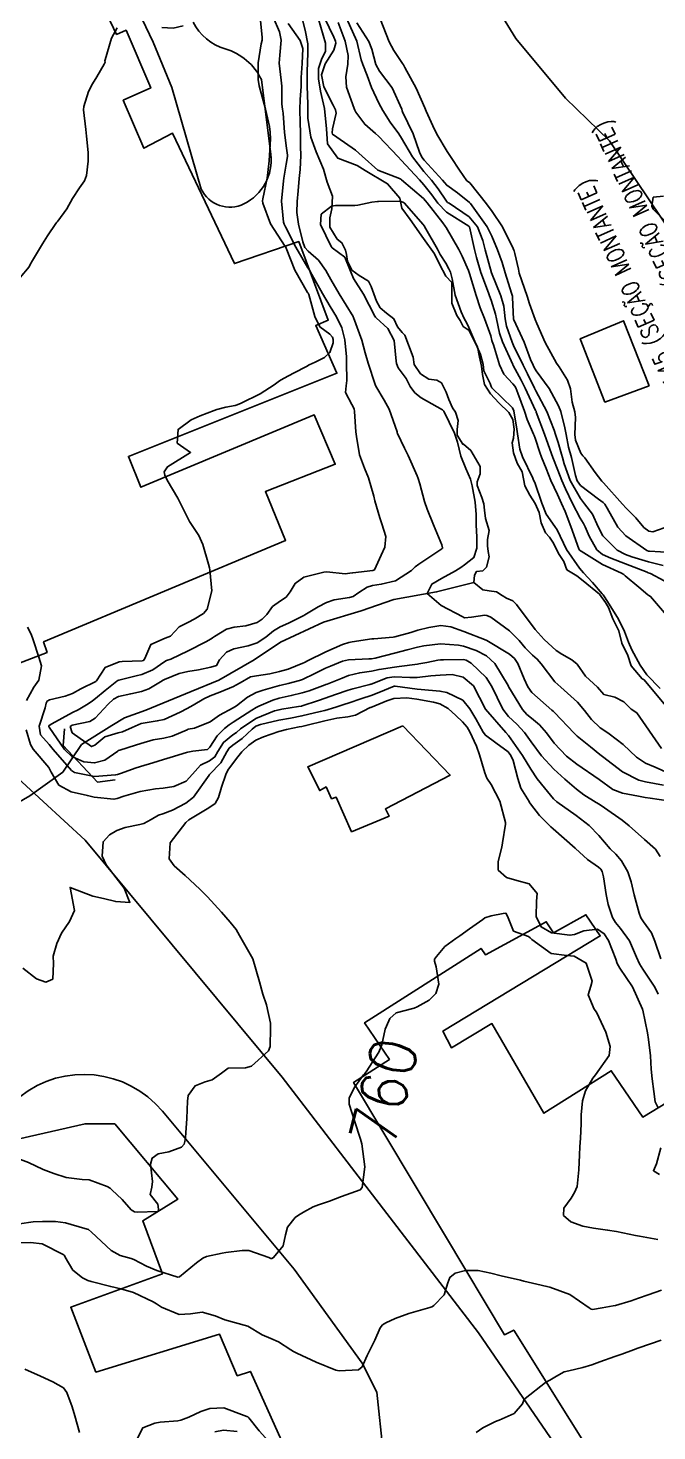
# Model space of a CAD drawing. Header units: metres. Extents: x 318500 to 325275, y 7408834 to 7428799.
# Drawn here: x 321878.3 to 321933, y 7422754.9 to 7422877.1 of the extents above; entities that cross this region are included whole.
import ezdxf
from ezdxf.enums import TextEntityAlignment as Align

# ---------------------------------------------------------------- set-up
doc = ezdxf.new("R2010")
doc.units = ezdxf.units.M
doc.header["$MEASUREMENT"] = 0
for name, color, linetype in [('Cotas', 45, 'Continuous'), ('Curvas de Nivel 1m', 11, 'Continuous'), ('Curvas de Nivel 5m', 15, 'Continuous'), ('Divisas', 45, 'Continuous'), ('Edificações', 30, 'Continuous'), ('Hidrografia', 140, 'Continuous'), ('Pontes_Viadutos_Tubos', 190, 'Continuous'), ('TEXTO', 45, 'Continuous'), ('Vias Primárias', 230, 'Continuous')]:
    doc.layers.add(name, color=color, linetype=linetype)
doc.styles.add('ROMANS', font='romans', dxfattribs={"height": 0.2})
doc.styles.add('Style-STANDARD', font='STANDARD.shx')

msp = doc.modelspace()

# ---------------------------------------------------------------- linework, layer by layer
at = {"layer": 'Curvas de Nivel 1m', "flags": 128}
for points, elevation in [([(321886.01, 7422877.12), (321885.51, 7422876.23), (321884.96, 7422874.33), (321884.95, 7422874.24), (321884.96, 7422874.14), (321884.87, 7422873.96), (321884.23, 7422872.86), (321883.86, 7422872.25), (321883.52, 7422871.57), (321883.1, 7422870.26), (321883.08, 7422869.98), (321883.28, 7422868.26), (321883.34, 7422867.69), (321883.5, 7422866.25), (321883.5, 7422865.5), (321883.33, 7422864.25), (321883.18, 7422863.8), (321882.72, 7422863.19), (321882.13, 7422862.27), (321881.62, 7422861.35), (321880.84, 7422860.29), (321880.76, 7422860.2), (321880.68, 7422860.09), (321879.95, 7422859.01), (321879.51, 7422858.31), (321878.64, 7422856.86), (321878.45, 7422856.5), (321878.36, 7422856.32), (321877.56, 7422855.38)], 757), ([(321898.47, 7422878.06), (321898.66, 7422876.29), (321898.64, 7422876.05), (321898.57, 7422875.74), (321898.29, 7422874.06), (321898.3, 7422872.61), (321898.39, 7422872.06), (321898.82, 7422870.46), (321898.93, 7422870.05), (321899.28, 7422868.52), (321899.34, 7422868.04), (321899.38, 7422867.44), (321899.3, 7422866.04), (321899.25, 7422865.54), (321899.08, 7422864.04), (321898.71, 7422862.24), (321898.67, 7422862.05), (321898.71, 7422861.84), (321899.38, 7422860.04), (321900.65, 7422858.09), (321900.7, 7422858.02), (321900.73, 7422857.94), (321901.5, 7422856.01), (321902.6, 7422854.08), (321902.65, 7422854), (321902.7, 7422853.9), (321903.25, 7422851.99), (321903.67, 7422851.09), (321904.55, 7422850.45), (321904.77, 7422850.18), (321904.83, 7422849.97), (321904.82, 7422849.69), (321904.53, 7422848.86), (321904.09, 7422848.41), (321903.26, 7422847.99), (321902.75, 7422847.76), (321902.51, 7422847.64), (321901.43, 7422847.08), (321900.5, 7422846.58), (321900.15, 7422846.37), (321899.69, 7422846.03), (321898.48, 7422845.24), (321896.82, 7422844.42), (321896.47, 7422844.28), (321896.31, 7422844.24), (321895.48, 7422844.09), (321894.7, 7422843.87), (321894.47, 7422843.79), (321893.25, 7422843.33), (321892.45, 7422842.98), (321891.32, 7422842.15), (321891.23, 7422840.96), (321892.41, 7422840.13), (321890.4, 7422838.89), (321890.12, 7422838.44), (321890.16, 7422838.16), (321890.38, 7422837.73), (321891.29, 7422836.15), (321892.33, 7422834.13), (321893.12, 7422832.92), (321893.47, 7422832.11), (321893.97, 7422830.42), (321894.07, 7422830.1), (321894.1, 7422829.93), (321894.26, 7422828.1), (321893.86, 7422826.48), (321893.53, 7422826.11), (321892.73, 7422825.62), (321892.22, 7422825.36), (321891.42, 7422824.94), (321890.65, 7422824.15), (321890.2, 7422823.97), (321888.95, 7422823.42), (321888.44, 7422822.18), (321888.32, 7422822.03), (321888.18, 7422821.99), (321886.46, 7422821.92), (321886.18, 7422821.9), (321884.97, 7422821.42), (321884.21, 7422820.24), (321884.18, 7422820.21), (321884.15, 7422820.19), (321882.85, 7422819.54), (321882.13, 7422819.15), (321881.49, 7422818.91), (321880.12, 7422818.59), (321879.93, 7422818.49), (321879.84, 7422818.29), (321879.73, 7422817.91), (321879.23, 7422816.3), (321879.34, 7422815.55), (321880.08, 7422814.7), (321880.45, 7422814.28), (321882.04, 7422812.45), (321882.31, 7422812.26), (321884.04, 7422811.92), (321885.88, 7422812.05), (321886.04, 7422812.09), (321886.4, 7422812.2), (321887.58, 7422812.65), (321888.05, 7422812.8), (321889.13, 7422813.1), (321890.06, 7422813.4), (321890.64, 7422813.57), (321892.07, 7422814.01), (321892.16, 7422814.04), (321892.62, 7422814.12), (321893.9, 7422814.28), (321894.08, 7422814.46), (321894.73, 7422815.45), (321895.36, 7422816.09), (321895.77, 7422816.42), (321896.11, 7422816.64), (321897.75, 7422817.69), (321898.12, 7422817.92), (321898.35, 7422818.05), (321899.58, 7422818.58), (321900.13, 7422818.75), (321901.18, 7422818.96), (321902.14, 7422819.19), (321902.75, 7422819.39), (321904.15, 7422819.91), (321904.19, 7422819.93), (321904.3, 7422819.97), (321905.62, 7422820.49), (321906.16, 7422820.7), (321907.15, 7422820.95), (321908.17, 7422821.1), (321908.84, 7422821.24), (321910.17, 7422821.45), (321910.57, 7422821.49), (321912.18, 7422821.7), (321912.31, 7422821.73), (321912.99, 7422821.85), (321913.96, 7422822.06), (321914.18, 7422822.09), (321914.44, 7422822.09), (321916.18, 7422822.11), (321916.43, 7422822.05), (321916.85, 7422821.8), (321918.16, 7422820.55), (321918.67, 7422819.77), (321919.11, 7422818.8), (321919.62, 7422817.77), (321920.11, 7422817.15), (321920.83, 7422816.47), (321921.51, 7422815.74), (321922.09, 7422814.94), (321922.98, 7422813.72), (321924.05, 7422812.55), (321925.01, 7422811.69), (321926.03, 7422810.8), (321926.66, 7422810.31), (321927.76, 7422809.65), (321928.02, 7422809.5), (321928.47, 7422809.19), (321930, 7422808.11), (321930.61, 7422807.61), (321931.97, 7422806.42), (321932.91, 7422805.59), (321933.33, 7422804.95)], 756), ([(321900.91, 7422877.5), (321901.97, 7422876.01), (321902.18, 7422875.31), (321902.12, 7422874.01), (321902.06, 7422872.8), (321902.04, 7422872.01), (321901.96, 7422870.88), (321901.92, 7422870.01), (321901.96, 7422868.84), (321901.98, 7422868.01), (321901.99, 7422866.79), (321902.01, 7422866.01), (321901.96, 7422864.79), (321901.88, 7422864.01), (321901.79, 7422862.94), (321901.69, 7422862.01), (321901.68, 7422861.03), (321901.82, 7422860.01), (321902.18, 7422858.48), (321902.38, 7422858), (321902.65, 7422857.67), (321903.55, 7422856.9), (321904.2, 7422855.98), (321904.62, 7422855.19), (321905.36, 7422853.96), (321906.57, 7422851.97), (321906.59, 7422851.94), (321906.61, 7422851.9), (321907.32, 7422849.93), (321907.63, 7422848.83), (321907.89, 7422847.93), (321908.49, 7422846.06), (321908.55, 7422845.92), (321909.27, 7422844.7), (321909.71, 7422843.9), (321910.4, 7422841.93), (321910.41, 7422841.89), (321910.41, 7422841.86), (321910.44, 7422841.79), (321911.06, 7422840.52), (321911.38, 7422839.88), (321912.15, 7422838.1), (321912.25, 7422837.86), (321912.38, 7422837.4), (321912.78, 7422835.86), (321913.02, 7422835.19), (321913.58, 7422833.85), (321914.31, 7422832.08), (321914.37, 7422831.84), (321914.36, 7422831.79), (321914.31, 7422831.76), (321913.17, 7422830.98), (321912.29, 7422830.42), (321911.97, 7422830.17), (321911.66, 7422829.87), (321910.27, 7422828.96), (321909.02, 7422828.66), (321908.27, 7422828.55), (321907.79, 7422828.4), (321907.08, 7422827.93), (321906.59, 7422827.6), (321906.25, 7422827.51), (321904.92, 7422827.29), (321904.25, 7422827.06), (321903.52, 7422826.7), (321902.38, 7422826), (321902.29, 7422825.94), (321902.23, 7422825.91), (321900.95, 7422825.28), (321900.21, 7422824.95), (321899.64, 7422824.59), (321898.96, 7422824.04), (321898.2, 7422823.56), (321897.42, 7422823.29), (321896.19, 7422823.04), (321895.53, 7422822.74), (321894.93, 7422822.09), (321894.68, 7422821.59), (321894.17, 7422821.43), (321893.09, 7422821.2), (321892.16, 7422821.05), (321891.42, 7422820.88), (321890.15, 7422820.37), (321890.01, 7422820.3), (321889.78, 7422820.16), (321888.77, 7422819.54), (321888.14, 7422819.31), (321887.2, 7422819.12), (321886.13, 7422818.89), (321885.69, 7422818.65), (321885.24, 7422818.22), (321884.11, 7422817), (321883.63, 7422816.72), (321882.1, 7422816.4), (321881.93, 7422816.26), (321882.09, 7422815.73), (321883.79, 7422814.53), (321884.08, 7422814.64), (321884.93, 7422815.38), (321886.09, 7422815.72), (321886.48, 7422815.81), (321887.31, 7422816.19), (321888.1, 7422816.52), (321889.51, 7422816.76), (321890.11, 7422816.89), (321891.49, 7422817.52), (321892.12, 7422817.84), (321892.64, 7422818.12), (321893.56, 7422818.67), (321894.13, 7422818.93), (321894.97, 7422819.26), (321896.15, 7422819.76), (321896.36, 7422819.86), (321896.72, 7422820.07), (321897.62, 7422820.6), (321898.16, 7422820.68), (321899.33, 7422820.87), (321900.17, 7422821.05), (321900.92, 7422821.26), (321902.18, 7422821.78), (321902.33, 7422821.85), (321902.6, 7422821.99), (321904.19, 7422822.78), (321905.65, 7422823.4), (321906.2, 7422823.58), (321906.5, 7422823.64), (321908.2, 7422823.9), (321908.38, 7422823.92), (321910.05, 7422824.05), (321910.2, 7422824.08), (321911.61, 7422824.47), (321912.21, 7422824.65), (321913.17, 7422824.9), (321914.22, 7422825.06), (321915.1, 7422824.94), (321916.21, 7422824.55), (321918.17, 7422823.78), (321918.19, 7422823.77), (321918.23, 7422823.75), (321920.19, 7422822.58), (321920.62, 7422822.19), (321920.91, 7422821.75), (321921.48, 7422820.42), (321921.78, 7422819.74), (321922.14, 7422819.22), (321923.89, 7422817.7), (321924.01, 7422817.6), (321924.12, 7422817.5), (321925.84, 7422815.68), (321926.1, 7422815.43), (321927.24, 7422814.51), (321928.07, 7422813.84), (321928.3, 7422813.65), (321930.05, 7422812.31), (321931.47, 7422811.61), (321932.04, 7422811.46), (321933.62, 7422811.16)], 754), ([(321891.76, 7422877.29), (321890.9, 7422877.1), (321889.91, 7422877.16)], 757), ([(321934.23, 7422825.57), (321932.49, 7422827.6), (321932.34, 7422827.68), (321932.26, 7422827.73), (321931.46, 7422828.42), (321930.28, 7422829.39), (321930.17, 7422829.51), (321929.96, 7422829.62), (321928.29, 7422830.38), (321926.45, 7422831.54), (321926.31, 7422831.64), (321926.28, 7422831.68), (321926.25, 7422831.74), (321925.55, 7422833.69), (321925.04, 7422835.01), (321924.74, 7422835.7), (321924.37, 7422836.47), (321923.79, 7422837.71), (321923.38, 7422838.74), (321922.99, 7422839.72), (321922.84, 7422840.14), (321922.44, 7422841.37), (321922.34, 7422841.63), (321922.29, 7422841.73), (321921.73, 7422843.01), (321921.49, 7422843.74), (321920.93, 7422845.31), (321920.74, 7422845.76), (321920.66, 7422845.92), (321920.5, 7422846.12), (321919.7, 7422846.96), (321919.34, 7422847.78), (321918.81, 7422849.52), (321918.7, 7422849.79), (321918.67, 7422849.9), (321918.56, 7422850.29), (321918.01, 7422851.8), (321917.65, 7422852.73), (321917.28, 7422853.8), (321916.72, 7422855.72), (321916.69, 7422855.81), (321916.63, 7422855.99), (321916.08, 7422857.25), (321915.78, 7422857.82), (321914.68, 7422859.72), (321914.6, 7422859.84), (321914.39, 7422860.14), (321913.02, 7422861.87), (321912.89, 7422862.05), (321912.71, 7422862.25), (321910.78, 7422863.89), (321910.73, 7422863.94), (321910.62, 7422864), (321908.74, 7422864.72), (321907.36, 7422865.94), (321906.77, 7422866.46), (321905.15, 7422867.61), (321904.79, 7422867.86), (321904.74, 7422867.97), (321904.79, 7422868.34), (321905.09, 7422869.68), (321905.03, 7422869.97), (321904.82, 7422870.39), (321904.02, 7422871.98), (321903.81, 7422873.03), (321904.13, 7422873.98), (321904.88, 7422875.19), (321905.07, 7422875.79), (321905.05, 7422875.97), (321904.9, 7422876.32), (321904.09, 7422877.98)], 754), ([(321933.59, 7422830.28), (321932.3, 7422830.61), (321930.86, 7422831.05), (321930.3, 7422831.26), (321929.59, 7422831.63), (321928.33, 7422832.87), (321927.92, 7422833.66), (321927.44, 7422834.76), (321926.73, 7422835.67), (321926.37, 7422836.12), (321925.49, 7422837.69), (321924.96, 7422839.15), (321924.81, 7422839.7), (321924.73, 7422840), (321924.43, 7422841.01), (321924.27, 7422841.54), (321924.21, 7422841.71), (321924.09, 7422842.07), (321923.44, 7422843.72), (321922.5, 7422845.51), (321922.38, 7422845.73), (321921.77, 7422847), (321921.39, 7422847.75), (321920.55, 7422849.46), (321920.42, 7422849.76), (321919.95, 7422851.15), (321919.83, 7422851.77), (321919.69, 7422852.87), (321919.44, 7422853.78), (321918.63, 7422855.77), (321918.62, 7422855.79), (321918.07, 7422857.8), (321917.87, 7422858.59), (321917.4, 7422859.8), (321916.69, 7422860.66), (321914.93, 7422861.84), (321914.8, 7422861.92), (321914.71, 7422862.02), (321913.97, 7422863.1), (321913.39, 7422863.86), (321912.74, 7422864.6), (321911.74, 7422865.88), (321910.78, 7422867.51), (321910.55, 7422867.89), (321909.79, 7422868.9), (321909.17, 7422869.91), (321908.82, 7422870.57), (321908.17, 7422871.93), (321907.81, 7422872.98), (321907.41, 7422873.94), (321907.27, 7422874.34), (321906.89, 7422875.95), (321906, 7422877.96)], 756), ([(321934.31, 7422831.42), (321932.38, 7422831.53), (321932.31, 7422831.54), (321932.16, 7422831.6), (321930.33, 7422832.88), (321929.63, 7422833.64), (321928.71, 7422835.29), (321928.5, 7422835.65), (321928.36, 7422835.79), (321927.96, 7422836.07), (321926.38, 7422837.27), (321926.1, 7422837.68), (321925.95, 7422838.13), (321925.61, 7422839.69), (321925.35, 7422840.61), (321925.12, 7422841.7), (321925.03, 7422842.28), (321924.66, 7422843.71), (321924.48, 7422844.19), (321923.66, 7422845.72), (321922.52, 7422847.26), (321922.34, 7422847.55), (321922.25, 7422847.73), (321922.04, 7422848.23), (321921.48, 7422849.75), (321920.58, 7422851.68), (321920.56, 7422851.74), (321920.55, 7422851.76), (321920.47, 7422853.64), (321920.45, 7422853.76), (321920.36, 7422854.01), (321919.82, 7422855.77), (321919.56, 7422856.69), (321919.15, 7422857.78), (321918.67, 7422858.97), (321918.25, 7422859.79), (321917.09, 7422861.42), (321916.79, 7422861.81), (321916.71, 7422861.9), (321915.66, 7422862.76), (321914.73, 7422863.41), (321914.52, 7422863.64), (321914.35, 7422863.85), (321912.76, 7422865.61), (321912.56, 7422865.87), (321912.36, 7422866.28), (321911.8, 7422867.88), (321910.88, 7422869.81), (321910.85, 7422869.89), (321910.81, 7422870.03), (321909.98, 7422871.9), (321908.86, 7422873.34), (321908.54, 7422873.92), (321908.2, 7422875.25), (321907.94, 7422875.93), (321906.91, 7422877.57)], 757), ([(321933.68, 7422833.58), (321932.69, 7422833.24), (321932.34, 7422833.29), (321931.9, 7422833.61), (321931.19, 7422834.46), (321930.36, 7422835.28), (321930.04, 7422835.63), (321928.39, 7422837.49), (321928.25, 7422837.65), (321927.67, 7422838.39), (321926.75, 7422839.68), (321926.59, 7422839.84), (321926.42, 7422840.08), (321925.96, 7422841.21), (321925.89, 7422841.69), (321925.94, 7422843.17), (321925.88, 7422843.69), (321925.67, 7422844.51), (321925.51, 7422845.69), (321925.26, 7422846.45), (321924.52, 7422847.61), (321924.44, 7422847.71), (321924.3, 7422847.93), (321923.29, 7422849.72), (321922.57, 7422851.37), (321922.43, 7422851.73), (321921.95, 7422853.09), (321921.75, 7422853.74), (321921.28, 7422855.09), (321921.05, 7422855.75), (321920.97, 7422856.09), (321920.65, 7422857.47), (321920.6, 7422857.71), (321920.58, 7422857.76), (321920.52, 7422857.89), (321919.6, 7422859.78), (321918.7, 7422861.12), (321918.18, 7422861.8), (321916.73, 7422863.61), (321916.62, 7422863.7), (321916.49, 7422863.81), (321915.84, 7422864.72), (321915.11, 7422865.83), (321914.77, 7422866.34), (321913.86, 7422867.85), (321913.53, 7422868.59), (321912.94, 7422869.87), (321912.81, 7422870.15), (321912.07, 7422871.88), (321911.07, 7422873.68), (321910.95, 7422873.89), (321910.87, 7422874.02), (321910.12, 7422875.14), (321909.72, 7422875.91), (321908.92, 7422877.92)], 758), ([(321933.6, 7422862.46), (321932.72, 7422862.36), (321932.6, 7422861.6), (321932.71, 7422861.33), (321934.52, 7422859.57)], 758), ([(321933.33, 7422819.58), (321932.17, 7422820.78), (321931.57, 7422821.61), (321930.85, 7422822.96), (321930.57, 7422823.62), (321930.21, 7422824.54), (321929.68, 7422825.63), (321928.73, 7422827.16), (321928.41, 7422827.65), (321928.35, 7422827.74), (321928.26, 7422827.84), (321927.42, 7422828.81), (321926.64, 7422829.67), (321926.29, 7422830.06), (321925.16, 7422831.69), (321924.34, 7422833.4), (321924.16, 7422833.7), (321923.39, 7422834.76), (321923.02, 7422835.72), (321922.39, 7422837.53), (321922.3, 7422837.73), (321922.23, 7422837.9), (321921.32, 7422839.75), (321921.09, 7422840.42), (321920.9, 7422841.75), (321920.85, 7422842.16), (321920.58, 7422843.76), (321920.47, 7422844.02), (321918.66, 7422845.78), (321918.6, 7422845.88), (321918.5, 7422846.15), (321917.97, 7422847.25), (321917.89, 7422847.8), (321917.67, 7422848.66), (321917.18, 7422849.8), (321916.56, 7422851.24), (321916.36, 7422851.61), (321916.25, 7422851.81), (321916, 7422852.4), (321915.46, 7422853.83), (321915.2, 7422855.25), (321915.05, 7422855.83), (321914.92, 7422856.13), (321914.64, 7422856.62), (321914.17, 7422857.37), (321913.91, 7422857.85), (321912.91, 7422859.63), (321912.77, 7422859.87), (321912.68, 7422859.99), (321911.02, 7422861.89), (321910.71, 7422862.03), (321908.79, 7422862), (321908.71, 7422862), (321908.19, 7422861.93), (321906.98, 7422861.67), (321906.71, 7422861.65), (321905.03, 7422861.64), (321904.7, 7422861.58), (321903.78, 7422860.89), (321903.74, 7422859.98), (321904.65, 7422858.07), (321904.76, 7422857.97), (321905.85, 7422857.16), (321906.35, 7422855.94), (321906.62, 7422855.29), (321907.47, 7422853.93), (321908.47, 7422852.02), (321908.53, 7422851.92), (321908.57, 7422851.87), (321909.59, 7422850.94), (321910.16, 7422849.9), (321910.31, 7422848.1), (321910.34, 7422847.89), (321910.51, 7422847.52), (321911.2, 7422846.58), (321911.54, 7422845.87), (321911.95, 7422845.33), (321912.49, 7422844.9), (321914.35, 7422843.84), (321914.47, 7422843.73), (321915.41, 7422841.83), (321915.67, 7422841.05), (321915.97, 7422839.82), (321916.4, 7422838.74), (321916.79, 7422837.8), (321916.94, 7422837.24), (321917.2, 7422835.8), (321917.28, 7422834.73), (321917.29, 7422833.8), (321917.34, 7422832.78), (321917.35, 7422831.79), (321917.1, 7422830.99), (321916.29, 7422830.36), (321915.97, 7422830.13), (321915.5, 7422829.82), (321914.27, 7422829.17), (321913.44, 7422828.67), (321913.03, 7422827.85), (321914.24, 7422826.81), (321916.12, 7422825.81), (321916.23, 7422825.76), (321916.29, 7422825.75), (321916.89, 7422825.8), (321918.04, 7422825.98), (321918.23, 7422825.95), (321918.58, 7422825.78), (321920.21, 7422824.6), (321921.04, 7422823.75), (321921.57, 7422823.11), (321922.19, 7422822.49), (321922.61, 7422822.15), (321922.96, 7422821.72), (321924.16, 7422820.17), (321924.66, 7422819.69), (321926.13, 7422818.39), (321926.74, 7422817.67), (321927.34, 7422816.89), (321928.11, 7422816.15), (321928.41, 7422815.95), (321928.89, 7422815.64), (321930.09, 7422814.7), (321931.25, 7422813.61), (321932.06, 7422813.07), (321932.9, 7422812.74), (321934.05, 7422812.21)], 753), ([(321878.21, 7422824.93), (321878.53, 7422824.32), (321878.69, 7422823.82), (321879.19, 7422822.3), (321879.41, 7422821.55), (321879.19, 7422820.3), (321878.75, 7422819.7), (321878.12, 7422818.54)], 757), ([(321877.81, 7422795.23), (321878.99, 7422794.3), (321879.8, 7422794), (321880.4, 7422794.28), (321880.47, 7422795.63), (321880.45, 7422796.28), (321880.76, 7422797.36), (321881.18, 7422798.27), (321881.87, 7422799.3), (321882.3, 7422800.25), (321881.91, 7422802.26), (321883.9, 7422801.5), (321884.82, 7422801.29), (321885.89, 7422801.02), (321887.13, 7422800.95), (321886.63, 7422802.2), (321885.92, 7422803.1), (321885.05, 7422804.22), (321884.71, 7422804.98), (321884.79, 7422806.23), (321885.34, 7422806.85), (321885.98, 7422807.21), (321886.7, 7422807.48), (321887.98, 7422807.73), (321888.33, 7422807.83), (321888.97, 7422808.17), (321889.62, 7422808.54), (321890, 7422808.67), (321890.84, 7422808.98), (321892.01, 7422809.6), (321892.66, 7422810.12), (321894.04, 7422812.04), (321894.06, 7422812.08), (321894.07, 7422812.1), (321895.04, 7422813.1), (321895.58, 7422814.08), (321895.77, 7422814.39), (321896.08, 7422814.64), (321896.92, 7422815.24), (321897.79, 7422816.05), (321898.1, 7422816.29), (321898.5, 7422816.44), (321900.11, 7422816.81), (321901.12, 7422817), (321902.11, 7422817.19), (321903.71, 7422817.57), (321904.12, 7422817.68), (321905.08, 7422817.96), (321905.86, 7422818.21), (321906.13, 7422818.3), (321907.34, 7422818.72), (321908.14, 7422818.98), (321908.82, 7422819.23), (321910.15, 7422819.78), (321910.24, 7422819.79), (321912.14, 7422819.52), (321912.51, 7422819.49), (321914.14, 7422819.36), (321914.75, 7422819.23), (321916.13, 7422818.57), (321916.75, 7422817.8), (321917.27, 7422816.95), (321917.9, 7422815.78), (321918.1, 7422815.51), (321919.01, 7422814.85), (321920.07, 7422814.06), (321920.32, 7422813.76), (321920.52, 7422813.3), (321920.91, 7422811.75), (321921.19, 7422810.9), (321921.9, 7422809.73), (321921.95, 7422809.66), (321922.02, 7422809.55), (321922.8, 7422808.52), (321923.61, 7422807.71), (321923.81, 7422807.52), (321923.99, 7422807.37), (321925.92, 7422805.68), (321925.96, 7422805.65), (321926.98, 7422804.7), (321927.94, 7422804.02), (321928.15, 7422803.85), (321928.28, 7422803.64), (321928.4, 7422803.18), (321928.62, 7422801.64), (321928.78, 7422800.76), (321929.16, 7422799.63), (321929.44, 7422799.19), (321929.87, 7422798.69), (321930.65, 7422797.61), (321931.26, 7422796.18), (321931.52, 7422795.6), (321931.82, 7422795.15), (321932.86, 7422793.58), (321933.16, 7422792.95)], 758), ([(321878.09, 7422815.98), (321878.47, 7422814.7), (321878.69, 7422814.31), (321880.05, 7422812.71), (321880.28, 7422812.29), (321880.93, 7422811.17), (321882.02, 7422810.57), (321883.43, 7422810.25), (321884.02, 7422810.12), (321885.73, 7422809.93), (321886.02, 7422809.99), (321886.61, 7422810.2), (321888.02, 7422810.61), (321889.36, 7422810.84), (321890.03, 7422810.91), (321890.94, 7422811.06), (321892.03, 7422811.52), (321892.59, 7422812.12), (321893.27, 7422812.89), (321894.06, 7422813.27), (321894.53, 7422813.63), (321894.79, 7422814.09), (321895.28, 7422814.89), (321896.09, 7422815.54), (321896.41, 7422815.76), (321896.77, 7422816.07), (321898.11, 7422816.97), (321899.72, 7422817.63), (321900.12, 7422817.73), (321900.36, 7422817.78), (321901.81, 7422818), (321902.07, 7422818.05), (321902.12, 7422818.06), (321903.56, 7422818.55), (321904.13, 7422818.75), (321905.03, 7422819.06), (321906.14, 7422819.43), (321906.54, 7422819.54), (321908.02, 7422819.92), (321908.12, 7422819.95), (321908.15, 7422819.96), (321909.55, 7422820.51), (321910.16, 7422820.59), (321911.5, 7422820.53), (321912.16, 7422820.55), (321913.33, 7422820.68), (321914.16, 7422820.75), (321915.19, 7422820.8), (321916.16, 7422820.58), (321917.05, 7422819.8), (321918.12, 7422817.78), (321919.88, 7422815.76), (321920.1, 7422815.5), (321921.34, 7422813.74), (321922.05, 7422812.56), (321922.62, 7422811.72), (321923.25, 7422810.93), (321924.02, 7422809.98), (321924.33, 7422809.7), (321926, 7422808.53), (321927.15, 7422807.66), (321927.98, 7422806.79), (321928.98, 7422805.63), (321929.47, 7422805.14), (321929.95, 7422804.57), (321930.52, 7422803.61), (321930.8, 7422802.74), (321931.07, 7422801.61), (321931.48, 7422800.01), (321931.63, 7422799.6), (321931.88, 7422799.25), (321932.57, 7422798.29), (321932.87, 7422797.58), (321933.38, 7422796.03)], 757), ([(321877.59, 7422778.55), (321878.3, 7422778.3), (321879.58, 7422777.68), (321880.51, 7422777.34), (321881.57, 7422776.99), (321882.98, 7422776.83), (321883.57, 7422776.78), (321885.15, 7422776.21), (321885.4, 7422776.05), (321885.56, 7422775.92), (321886.44, 7422775.09), (321887.24, 7422774.18), (321887.54, 7422773.99), (321887.75, 7422773.96), (321889.54, 7422774.02), (321889.61, 7422774.08), (321889.63, 7422774.15), (321889.63, 7422774.24), (321889.55, 7422774.66), (321888.9, 7422775.5), (321889.05, 7422776.16), (321889.09, 7422776.63), (321888.91, 7422778.16), (321889.06, 7422778.69), (321889.6, 7422779.04), (321890.52, 7422779.22), (321891.61, 7422779.63), (321891.84, 7422779.9), (321891.91, 7422780.13), (321891.97, 7422780.47), (321892.09, 7422782.12), (321892.13, 7422783.65), (321892.21, 7422784.12), (321892.81, 7422784.99), (321893.69, 7422785.31), (321894.29, 7422785.49), (321895.1, 7422786.08), (321895.7, 7422786.52), (321897.21, 7422786.55), (321897.71, 7422786.7), (321899.21, 7422788.03), (321899.35, 7422788.4), (321899.38, 7422790.03), (321899.37, 7422790.42), (321899.04, 7422792.03), (321898.72, 7422792.97), (321898.42, 7422794.04), (321897.83, 7422796.05), (321896.67, 7422798.07), (321896.37, 7422798.58), (321895.87, 7422799.23), (321895.12, 7422800.09), (321893.9, 7422801.43), (321893.22, 7422802.11), (321891.93, 7422803.3), (321890.97, 7422804.14), (321890.54, 7422804.75), (321890.63, 7422806.15), (321891.99, 7422807.92), (321892.25, 7422808.13), (321894.01, 7422809.2), (321894.54, 7422809.57), (321894.85, 7422810.09), (321895.12, 7422811), (321895.48, 7422812.09), (321895.67, 7422812.46), (321896.05, 7422813.02), (321896.52, 7422813.62), (321896.87, 7422814.07), (321897.48, 7422814.66), (321898.09, 7422815.07), (321898.76, 7422815.37), (321900.1, 7422815.83), (321900.23, 7422815.88), (321900.76, 7422816.01), (321901.88, 7422816.23), (321902.1, 7422816.27), (321902.46, 7422816.35), (321904.11, 7422816.76), (321905.15, 7422816.99), (321906.11, 7422817.11), (321906.79, 7422817.25), (321908.07, 7422817.92), (321908.1, 7422817.94), (321908.12, 7422817.94), (321909.52, 7422818.51), (321910.13, 7422818.7), (321911.24, 7422818.76), (321912.13, 7422818.65), (321913.58, 7422818.39), (321914.13, 7422818.25), (321914.84, 7422817.83), (321915.52, 7422817.23), (321916.11, 7422816.68), (321916.51, 7422816.21), (321916.74, 7422815.8), (321917.31, 7422814.56), (321917.58, 7422813.79), (321918.05, 7422812.24), (321918.23, 7422811.78), (321918.59, 7422811.22), (321919.35, 7422809.77), (321919.84, 7422807.91), (321919.84, 7422807.76), (321919.58, 7422806.15), (321919.52, 7422805.76), (321919.2, 7422804.51), (321919.21, 7422803.77), (321919.93, 7422803.13), (321920.83, 7422802.85), (321921.92, 7422802.57), (321922.61, 7422801.72), (321922.55, 7422801.07), (321922.51, 7422799.72), (321922.96, 7422798.81), (321923.87, 7422798.29), (321925.46, 7422798.09), (321925.86, 7422798.16), (321926.68, 7422798.48), (321927.87, 7422798.61), (321928.45, 7422798.22), (321928.82, 7422797.64), (321929.45, 7422796.01), (321929.59, 7422795.62), (321929.82, 7422795.22), (321930.9, 7422793.61), (321931.78, 7422791.66), (321931.79, 7422791.61), (321931.81, 7422791.57), (321932.22, 7422789.59), (321932.32, 7422789.02), (321932.48, 7422787.59), (321932.55, 7422786.43), (321932.64, 7422785.59), (321932.78, 7422784.49), (321932.88, 7422783.58), (321933.14, 7422783.05)], 759), ([(321933.39, 7422779.57), (321933.01, 7422778.17), (321932.73, 7422777.58), (321933.27, 7422777.26)], 759), ([(321877.49, 7422771.29), (321878.47, 7422771.32), (321879.49, 7422771.22), (321881.36, 7422770.26), (321881.42, 7422770.2), (321881.48, 7422770.06), (321882.15, 7422768.93), (321882.99, 7422768.24), (321883.46, 7422768.02), (321883.75, 7422767.93), (321885.45, 7422767.49), (321886.34, 7422767.3), (321887.44, 7422766.99), (321889.14, 7422766.15), (321889.43, 7422765.98), (321889.88, 7422765.69), (321891.41, 7422765.05), (321892.4, 7422765.13), (321893.42, 7422765.26), (321894.55, 7422764.95), (321895.41, 7422764.61), (321897.4, 7422764.05), (321898.65, 7422763.29), (321899.39, 7422762.97), (321900.06, 7422762.68), (321901.15, 7422761.99), (321901.38, 7422761.85), (321901.67, 7422761.69), (321903.36, 7422760.92), (321905.08, 7422760.22), (321905.35, 7422760.16), (321907.03, 7422760.24), (321907.36, 7422760.5), (321907.8, 7422761.48), (321908, 7422761.9), (321908.46, 7422762.83), (321908.94, 7422763.89), (321909.14, 7422764.17), (321909.41, 7422764.34), (321910.25, 7422764.71), (321911.42, 7422765.15), (321913.25, 7422765.66), (321913.43, 7422765.72), (321913.5, 7422765.76), (321913.61, 7422765.83), (321914.5, 7422766.77), (321914.81, 7422767.82), (321915, 7422768.29), (321915.47, 7422768.65), (321916.37, 7422768.9), (321917.48, 7422768.89), (321918.58, 7422768.66), (321919.47, 7422768.43), (321921.16, 7422768.04), (321921.46, 7422767.97), (321922.59, 7422767.71), (321923.46, 7422767.51), (321923.71, 7422767.45), (321925.45, 7422766.8), (321927.13, 7422765.65), (321927.3, 7422765.53), (321927.43, 7422765.5), (321928.26, 7422765.64), (321929.24, 7422765.82), (321929.43, 7422765.85), (321930.8, 7422766.24), (321931.44, 7422766.47), (321932.27, 7422766.76), (321933.45, 7422767.18)], 761), ([(321917.28, 7422754.78), (321917.86, 7422755.2), (321918.99, 7422755.75), (321919.21, 7422755.84), (321919.3, 7422755.87), (321920.59, 7422756.45), (321921.32, 7422757.28), (321921.45, 7422757.6), (321921.55, 7422757.73), (321923.34, 7422759.13), (321923.7, 7422759.34), (321924.28, 7422759.69), (321924.96, 7422760.08), (321925.36, 7422760.16), (321926.59, 7422760.43), (321927.37, 7422760.69), (321928.08, 7422760.93), (321929.38, 7422761.39), (321929.54, 7422761.45), (321929.98, 7422761.61), (321931.01, 7422761.98), (321931.39, 7422762.12), (321932.47, 7422762.5), (321933.4, 7422762.83)], 762), ([(321877.96, 7422760.3), (321879.34, 7422759.7), (321880.4, 7422759.21), (321881.33, 7422758.68), (321881.63, 7422758.26), (321882.09, 7422757.03), (321882.32, 7422756.24), (321882.74, 7422754.77)], 762), ([(321887.72, 7422754.17), (321888.25, 7422755.2), (321889.29, 7422755.6), (321889.76, 7422755.67), (321891.3, 7422755.8), (321891.57, 7422755.85), (321892.27, 7422756.12), (321893.3, 7422756.6), (321894.09, 7422756.87), (321895.31, 7422756.92), (321897.08, 7422756.27), (321897.3, 7422756.17), (321897.39, 7422756.14), (321897.49, 7422756.05), (321898.39, 7422754.92), (321899.21, 7422754.02)], 762), ([(321894.52, 7422754.84), (321895.28, 7422754.99), (321896.46, 7422754.88)], 763)]:
    msp.add_lwpolyline(points, dxfattribs=dict(at, elevation=elevation))
at = {"layer": 'Curvas de Nivel 5m', "flags": 128}
for points, elevation in [([(321899.6, 7422878.04), (321900.16, 7422876.78), (321900.31, 7422876.04), (321900.18, 7422874.73), (321900.14, 7422874.04), (321900.31, 7422872.57), (321900.36, 7422872.03), (321900.36, 7422870.48), (321900.42, 7422870.03), (321900.47, 7422869.69), (321900.6, 7422868.02), (321900.77, 7422866.64), (321900.86, 7422866.02), (321900.86, 7422865.92), (321900.75, 7422865.24), (321900.57, 7422864.19), (321900.54, 7422864.02), (321900.5, 7422863.8), (321900.33, 7422862.03), (321900.5, 7422860.21), (321900.56, 7422860.02), (321900.68, 7422859.79), (321901.59, 7422858.01), (321902.63, 7422856.21), (321902.72, 7422856.09), (321902.79, 7422856), (321902.97, 7422855.65), (321903.91, 7422853.98), (321904.58, 7422852.84), (321905.13, 7422851.96), (321905.59, 7422850.99), (321905.84, 7422849.95), (321905.99, 7422848.48), (321906.01, 7422847.95), (321906.03, 7422846.41), (321905.96, 7422845.95), (321905.9, 7422845.36), (321906.47, 7422844.33), (321906.66, 7422843.94), (321906.7, 7422843.7), (321906.82, 7422841.94), (321906.86, 7422841.52), (321907.14, 7422839.93), (321907.57, 7422838.76), (321907.9, 7422837.92), (321908.37, 7422836.33), (321908.47, 7422835.92), (321908.89, 7422834.46), (321909.08, 7422833.91), (321909.41, 7422832.82), (321909.35, 7422831.9), (321909.01, 7422831.2), (321908.44, 7422829.92), (321908.28, 7422829.86), (321906.54, 7422829.67), (321906.28, 7422829.62), (321905.89, 7422829.56), (321904.28, 7422829.73), (321904.03, 7422829.72), (321902.27, 7422829.28), (321901.53, 7422828.74), (321901.09, 7422828.01), (321900.73, 7422827.54), (321900.25, 7422827.21), (321899.56, 7422826.71), (321899.05, 7422826.04), (321898.66, 7422825.61), (321898.22, 7422825.32), (321897.24, 7422825.04), (321896.21, 7422824.93), (321895.55, 7422824.74), (321894.5, 7422824.1), (321894.32, 7422823.98), (321894.2, 7422823.9), (321893.74, 7422823.65), (321892.19, 7422822.85), (321890.68, 7422822.15), (321890.32, 7422822.01), (321890.18, 7422821.93), (321889.12, 7422821.22), (321888.16, 7422820.81), (321887.66, 7422820.68), (321886.15, 7422820.31), (321886.08, 7422820.28), (321886, 7422820.21), (321884.96, 7422819.4), (321884.13, 7422818.71), (321883.86, 7422818.51), (321883.48, 7422818.25), (321882.63, 7422817.73), (321882.11, 7422817.48), (321880.32, 7422816.51), (321880.1, 7422816.36), (321880.06, 7422816.29), (321880.06, 7422816.26), (321880.1, 7422816.21), (321881.43, 7422814.27), (321882.06, 7422813.65), (321883.1, 7422813.2), (321884.05, 7422813.1), (321884.95, 7422813.33), (321886.07, 7422814.13), (321886.11, 7422814.17), (321886.24, 7422814.21), (321887.62, 7422814.64), (321888.08, 7422814.8), (321889.15, 7422815.1), (321890.09, 7422815.26), (321890.81, 7422815.43), (321892.1, 7422815.99), (321892.2, 7422816.03), (321892.75, 7422816.12), (321894.11, 7422816.69), (321894.93, 7422817.27), (321896.12, 7422817.9), (321896.41, 7422818.08), (321897.37, 7422818.82), (321898.14, 7422819.22), (321898.75, 7422819.43), (321900.15, 7422819.83), (321900.3, 7422819.87), (321900.92, 7422820.01), (321901.89, 7422820.27), (321902.16, 7422820.37), (321903.25, 7422820.9), (321904.17, 7422821.35), (321904.6, 7422821.54), (321905.66, 7422821.95), (321906.18, 7422822.07), (321907.95, 7422822.16), (321908.18, 7422822.17), (321908.5, 7422822.23), (321910.19, 7422822.66), (321911.27, 7422822.96), (321912.19, 7422823.19), (321912.74, 7422823.31), (321914.2, 7422823.48), (321915.75, 7422823.37), (321916.19, 7422823.28), (321917.29, 7422822.89), (321918.19, 7422822.42), (321918.93, 7422821.77), (321920.08, 7422819.83), (321920.12, 7422819.76), (321920.15, 7422819.7), (321921.34, 7422817.74), (321921.71, 7422817.33), (321922.11, 7422816.99), (321922.81, 7422816.42), (321923.43, 7422815.71), (321924.09, 7422814.82), (321925.17, 7422813.69), (321926.06, 7422812.98), (321928.01, 7422811.65), (321929.19, 7422810.79), (321930.03, 7422810.46), (321931.43, 7422810.2), (321932.02, 7422810.09), (321932.45, 7422810.02), (321934.02, 7422809.81)], 755), ([(321933.67, 7422828.97), (321932.47, 7422829.6), (321932.28, 7422829.67), (321932.18, 7422829.7), (321930.29, 7422830.43), (321929.02, 7422830.92), (321928.3, 7422831.25), (321927.81, 7422831.66), (321927.15, 7422832.85), (321926.78, 7422833.67), (321926.63, 7422833.96), (321926.35, 7422834.43), (321925.69, 7422835.69), (321925.09, 7422836.98), (321924.77, 7422837.7), (321924.4, 7422838.59), (321923.96, 7422839.71), (321923.56, 7422840.84), (321923.26, 7422841.72), (321922.53, 7422843.66), (321922.51, 7422843.73), (321922.47, 7422843.8), (321921.56, 7422845.74), (321921.21, 7422846.45), (321920.52, 7422847.72), (321920.5, 7422847.74), (321920.5, 7422847.76), (321920.48, 7422847.8), (321919.58, 7422849.77), (321919.32, 7422850.54), (321919.06, 7422851.78), (321918.98, 7422852.18), (321918.59, 7422853.41), (321918.45, 7422853.79), (321918.36, 7422854.04), (321917.71, 7422855.8), (321917.31, 7422857.13), (321917.15, 7422857.81), (321916.7, 7422859.78), (321916.69, 7422859.81), (321916.68, 7422859.83), (321916.64, 7422859.85), (321914.7, 7422861.07), (321913.94, 7422861.85), (321913.42, 7422862.57), (321912.73, 7422863.46), (321912.35, 7422863.87), (321910.76, 7422865.61), (321910.49, 7422865.89), (321908.79, 7422867.68), (321908.52, 7422867.92), (321907.59, 7422868.73), (321906.81, 7422869.78), (321906.72, 7422869.95), (321906.66, 7422870.11), (321906, 7422871.96), (321905.95, 7422872.86), (321906.1, 7422873.96), (321906.13, 7422874.71), (321905.89, 7422875.96), (321905.28, 7422877.6)], 755), ([(321877.52, 7422772.96), (321878.7, 7422773.12), (321879.52, 7422773.16), (321880.65, 7422773.15), (321881.52, 7422773.03), (321883.2, 7422772.55), (321883.51, 7422772.45), (321883.79, 7422772.23), (321885.49, 7422770.62), (321886.27, 7422770.2), (321887.24, 7422769.94), (321887.48, 7422769.85), (321888.57, 7422769.27), (321889.47, 7422768.9), (321891.29, 7422768.31), (321891.46, 7422768.33), (321892.93, 7422769.56), (321893.48, 7422769.97), (321893.81, 7422770.1), (321895.16, 7422770.4), (321895.49, 7422770.45), (321896.91, 7422770.63), (321897.49, 7422770.63), (321899.22, 7422770.02), (321899.41, 7422769.95), (321899.48, 7422769.95), (321899.64, 7422770.02), (321900.47, 7422771.03), (321900.69, 7422772), (321900.86, 7422772.66), (321901.53, 7422773.52), (321901.8, 7422773.72), (321902.24, 7422773.98), (321903.08, 7422774.44), (321903.55, 7422774.6), (321904.52, 7422774.93), (321905.55, 7422775.33), (321907.2, 7422775.92), (321907.37, 7422776.11), (321907.59, 7422777.92), (321907.32, 7422779.92), (321907.23, 7422780.32), (321906.7, 7422781.93), (321906.23, 7422783.37), (321906.22, 7422783.93), (321906.73, 7422784.88), (321907.49, 7422785.92), (321907.58, 7422786.04), (321907.7, 7422786.2), (321908.82, 7422787.9), (321909.07, 7422788.56), (321909.37, 7422789.9), (321909.47, 7422790.18), (321909.76, 7422790.83), (321910.32, 7422791.33), (321911.78, 7422791.71), (321911.89, 7422791.74), (321912.15, 7422791.86), (321913.2, 7422792.43), (321913.79, 7422793.02), (321914.05, 7422793.84), (321913.82, 7422795.35), (321913.66, 7422795.84), (321913.66, 7422796.01), (321913.84, 7422796.25), (321914.57, 7422797.11), (321915.52, 7422797.82), (321915.86, 7422798.04), (321916.71, 7422798.64), (321917.88, 7422799.47), (321918.06, 7422799.6), (321918.6, 7422799.77), (321919.65, 7422799.99), (321919.88, 7422800), (321920.01, 7422799.76), (321920.56, 7422798.45), (321921.86, 7422797.98), (321922, 7422797.87), (321922.14, 7422797.73), (321923.84, 7422796.5), (321925.2, 7422796.33), (321925.84, 7422796.26), (321926.89, 7422795.66), (321927.39, 7422794.08), (321927.28, 7422793.66), (321927.04, 7422792.91), (321927.58, 7422791.65), (321927.78, 7422791.39), (321928.58, 7422789.64), (321928.97, 7422788.4), (321928.87, 7422787.63), (321927.7, 7422785.93), (321927.47, 7422785.65), (321926.82, 7422784.53), (321926.55, 7422783.67), (321926.43, 7422782.45), (321926.43, 7422781.67), (321926.37, 7422780.41), (321926.33, 7422779.67), (321926.3, 7422778.98), (321926.25, 7422777.67), (321926.1, 7422776.2), (321925.87, 7422775.68), (321925.56, 7422775.18), (321924.92, 7422774.32), (321924.91, 7422773.69), (321925.53, 7422773.12), (321926.6, 7422772.74), (321927.52, 7422772.57), (321928.74, 7422772.41), (321929.52, 7422772.28), (321931.17, 7422771.95), (321931.51, 7422771.89), (321933.12, 7422771.58)], 760)]:
    msp.add_lwpolyline(points, dxfattribs=dict(at, elevation=elevation))
at = {"layer": 'Divisas'}
msp.add_lwpolyline([(321982.89, 7422745.94), (321975.44, 7422771.95), (321970.75, 7422788.53), (321965.74, 7422805.53), (321962.55, 7422817.13), (321957.16, 7422825.33), (321952.53, 7422832.12), (321938.02, 7422853.73), (321928.92, 7422867.29), (321925.09, 7422870.99), (321920.76, 7422876.2), (321911.58, 7422891.15), (321906.21, 7422903.73), (321903.95, 7422909.88), (321897.04, 7422930.59), (321896.45, 7422936.32), (321892.38, 7422963.09), (321889.91, 7422966.57), (321882.22, 7422978.29), (321868, 7422969.39), (321856.42, 7422987.24), (321853.85, 7422992.7), (321849.67, 7423001.12)], dxfattribs=at)
at = {"layer": 'Edificações'}
for points in [[(321872.68, 7422819.95), (321879.91, 7422822.72), (321879.61, 7422823.64), (321900.69, 7422832.48), (321898.93, 7422836.73), (321905.01, 7422839.11), (321903.17, 7422843.42), (321888.08, 7422837.11), (321887, 7422839.8), (321905.16, 7422847.04), (321903.31, 7422851.19), (321904.41, 7422851.65), (321901.84, 7422858.5), (321896.23, 7422856.59), (321890.85, 7422867.94), (321888.35, 7422866.64), (321886.55, 7422870.82), (321888.94, 7422871.89), (321886.79, 7422876.91), (321885.96, 7422876.55), (321884.04, 7422880.61)], [(321933.97, 7422783.55), (321931.8, 7422782.26), (321929.06, 7422786.29), (321923.19, 7422782.59), (321918.67, 7422790.4), (321915.13, 7422788.3), (321914.4, 7422789.75), (321928.1, 7422798.04), (321926.86, 7422799.87), (321924.04, 7422798.3), (321923.4, 7422799.26), (321918.12, 7422796.38), (321917.72, 7422796.94), (321907.57, 7422790.47), (321909.73, 7422787.27), (321906.61, 7422785.27), (321914.62, 7422771.89), (321919.76, 7422763.3), (321920.57, 7422763.71), (321930.27, 7422748.19)], [(321900.33, 7422754.1), (321897.63, 7422760.11), (321896.48, 7422759.73), (321894.94, 7422763.34), (321884.17, 7422760.04), (321881.97, 7422765.69), (321889.96, 7422768.59), (321888.24, 7422773.22), (321891.29, 7422775.1), (321885.81, 7422781.68), (321883.22, 7422781.68), (321876.72, 7422780.2), (321873.58, 7422778.7), (321867.15, 7422771.58), (321860.48, 7422764.75), (321852.4, 7422758.56), (321847.55, 7422755.98), (321849.44, 7422750.58)]]:
    msp.add_lwpolyline(points, dxfattribs=at)
for points in [[(321932.36, 7422845.94), (321930.14, 7422851.61), (321926.36, 7422850.05), (321928.51, 7422844.53)], [(321910.9, 7422816.34), (321902.62, 7422812.76), (321903.66, 7422810.69), (321904.22, 7422811.01), (321904.69, 7422809.98), (321905.09, 7422810.13), (321906.44, 7422807.11), (321909.71, 7422808.46), (321909.39, 7422809.1), (321915.04, 7422812.04)]]:
    msp.add_lwpolyline(points, close=True, dxfattribs=at)
at = {"layer": 'Hidrografia'}
for points in [[(321902.74, 7422880.7), (321904.17, 7422875.79), (321904.17, 7422875.08), (321903.82, 7422874.37), (321903.55, 7422873.57), (321903.55, 7422872.68), (321903.73, 7422871.62), (321904.08, 7422870.11), (321904.26, 7422868.34), (321904.35, 7422867.01), (321905.24, 7422865.76), (321906.92, 7422865.14), (321907.63, 7422864.7), (321909.58, 7422863.55), (321910.65, 7422862.3), (321910.83, 7422861.42), (321911.54, 7422860.44), (321912.69, 7422858.76), (321913.66, 7422857.43), (321914.11, 7422856.54), (321914.64, 7422855.48), (321915.17, 7422854.94), (321915.18, 7422853.15), (321915.62, 7422852.08), (321915.89, 7422851.64), (321916.15, 7422851.11), (321916.69, 7422850.75), (321917.13, 7422849.86), (321917.4, 7422849.33), (321917.57, 7422848.44), (321917.75, 7422847.65), (321917.84, 7422846.94), (321918.02, 7422846.05), (321918.55, 7422845.25), (321919.26, 7422844.45), (321920.15, 7422843.61), (321920.48, 7422843), (321920.59, 7422842.16), (321920.54, 7422841.38), (321920.42, 7422840.99), (321920.54, 7422840.11), (321920.87, 7422839.22), (321921.31, 7422838.44), (321921.54, 7422837.22), (321921.98, 7422836.42), (321922.43, 7422835.7), (321922.78, 7422834.9), (321922.96, 7422834.02), (321923.32, 7422833.13), (321923.67, 7422832.77), (321924.03, 7422832.24), (321924.47, 7422831.35), (321924.92, 7422830.64), (321925.18, 7422829.93), (321926.07, 7422829.39), (321926.61, 7422828.95), (321928.03, 7422827.79), (321928.56, 7422827.08), (321928.83, 7422826.64), (321929.19, 7422825.66), (321929.72, 7422824.59), (321929.99, 7422823.53), (321930.52, 7422822.46), (321930.79, 7422821.57), (321931.76, 7422820.42), (321931.94, 7422820.33), (321935.24, 7422816.37)], [(321933.44, 7422814.36), (321931.28, 7422817.47), (321930.81, 7422817.79), (321930.17, 7422818.43), (321929.37, 7422818.83), (321928.41, 7422819.07), (321927.86, 7422819.7), (321926.82, 7422820.66), (321926.1, 7422821.7), (321925.62, 7422822.09), (321924.75, 7422822.57), (321924.27, 7422822.89), (321923.23, 7422823.85), (321922.43, 7422824.72), (321920.82, 7422826.89), (321920.5, 7422827.21), (321919.95, 7422827.45), (321919.55, 7422827.69), (321919.07, 7422828.01), (321918.43, 7422828.09), (321917.87, 7422828.17), (321917.08, 7422828.81), (321917.16, 7422829.44), (321917.32, 7422829.76), (321917.87, 7422829.84), (321918.19, 7422830.16), (321918.43, 7422831.04), (321918.35, 7422831.52), (321918.27, 7422832), (321918.27, 7422832.55), (321918.43, 7422833.35), (321918.11, 7422834.39), (321918.03, 7422835.1), (321917.95, 7422835.66), (321917.79, 7422836.22), (321917.39, 7422837.25), (321917.39, 7422837.57), (321917.63, 7422838.29), (321917.63, 7422838.93), (321916.83, 7422840.3), (321916.2, 7422840.86), (321916.12, 7422840.86), (321915.64, 7422841.65), (321915.64, 7422842.13), (321915.72, 7422842.93), (321915.48, 7422843.64), (321915.24, 7422844.04), (321914.92, 7422844.76), (321914.68, 7422845.4), (321914.28, 7422846.19), (321913.88, 7422846.43), (321913.17, 7422846.51), (321912.45, 7422846.99), (321911.89, 7422847.79), (321911.81, 7422848.43), (321911.09, 7422850.36), (321910.85, 7422850.6), (321910.45, 7422851.07), (321910.13, 7422851.79), (321909.49, 7422852.27), (321908.94, 7422852.75), (321908.62, 7422853.31), (321908.14, 7422854.58), (321907.9, 7422855.06), (321907.1, 7422855.54), (321906.46, 7422856.02), (321906.07, 7422856.81), (321905.99, 7422857.37), (321905.91, 7422857.77), (321905.59, 7422858.41), (321905.19, 7422858.72), (321904.55, 7422859.76), (321904.55, 7422860.56), (321904.71, 7422861.35), (321904.79, 7422862.47), (321904.31, 7422863.69), (321903.99, 7422864.8), (321903.35, 7422866.32), (321902.88, 7422867.59), (321902.64, 7422869.26), (321902.64, 7422870.46), (321902.56, 7422872.05), (321902.56, 7422873.33), (321902.64, 7422874.92), (321902.64, 7422875.72), (321902.4, 7422876.91), (321902, 7422878.51)], [(321917.08, 7422828.81), (321913.85, 7422827.99), (321910.12, 7422827.33), (321907.27, 7422826.35), (321903.98, 7422825.36), (321900.25, 7422823.61), (321897.95, 7422822.07), (321894.88, 7422820.32), (321892.47, 7422819.33), (321888.52, 7422817.69), (321886.65, 7422817.03), (321885.56, 7422816.37), (321882.91, 7422814.71), (321881.27, 7422812.3), (321878.41, 7422810.22), (321873.81, 7422807.59)]]:
    msp.add_lwpolyline(points, dxfattribs=at)
at = {"layer": 'Pontes_Viadutos_Tubos'}
msp.add_lwpolyline([(321881.42, 7422816.06), (321881.32, 7422814.61), (321884.31, 7422811.42), (321885.85, 7422811.62)], dxfattribs=at)
at = {"layer": 'Vias Primárias'}
for points in [[(323715.64, 7420145.55, 0), (323709.04, 7420132.94)], [(323831.09, 7420001.79, 0), (323833.84, 7420008.44, 0.220888)], [(321881.8, 7422891.26), (321889.14, 7422875.88), (321890.77, 7422871.92), (321893.34, 7422863.07, 0.41446), (321897.06, 7422861.79, 0.32042), (321899.39, 7422866.1), (321898.58, 7422872.61, 0.215334), (321895.43, 7422875.29, -0.209674), (321892.64, 7422877.62)], [(321932.76, 7422741.19), (321917.5, 7422763.45), (321906.73, 7422777.48), (321900.39, 7422785.74), (321883.24, 7422806.36), (321859.4, 7422828.27), (321842.84, 7422844.07), (321835.73, 7422853.1), (321832.07, 7422858.86), (321830.34, 7422864.05), (321827.84, 7422880.44, -0.103303)], [(321909.2, 7422753.07), (321908.63, 7422758.29), (321907.36, 7422760.83), (321901.43, 7422769.02), (321889.97, 7422782.76, 0.407264), (321877.54, 7422784.03), (321868.76, 7422775.1), (321859.97, 7422766.74), (321854.31, 7422761.92), (321845.1, 7422754.98), (321837.45, 7422749.17)]]:
    msp.add_lwpolyline(points, format="xyb", dxfattribs=at)

# ---------------------------------------------------------------- texts
at = {"layer": 'Cotas', "style": 'Style-STANDARD'}
msp.add_text('760', height=4, rotation=76.1104, dxfattribs=at).set_placement((321909.27, 7422784.47, 760), align=Align.MIDDLE_CENTER)
at = {"layer": 'TEXTO', "style": 'ROMANS', "width": 0.8}
for s, p in [('Fundo=751,700 (SEÇÃO MONTANTE)', (321940.77, 7422842.53)), ('Fundo=752,145 (SEÇÃO MONTANTE)', (321939.19, 7422837.41))]:
    msp.add_text(s, height=1.5, rotation=114.1768, dxfattribs=at).set_placement(p)

doc.saveas('drawing.dxf')
